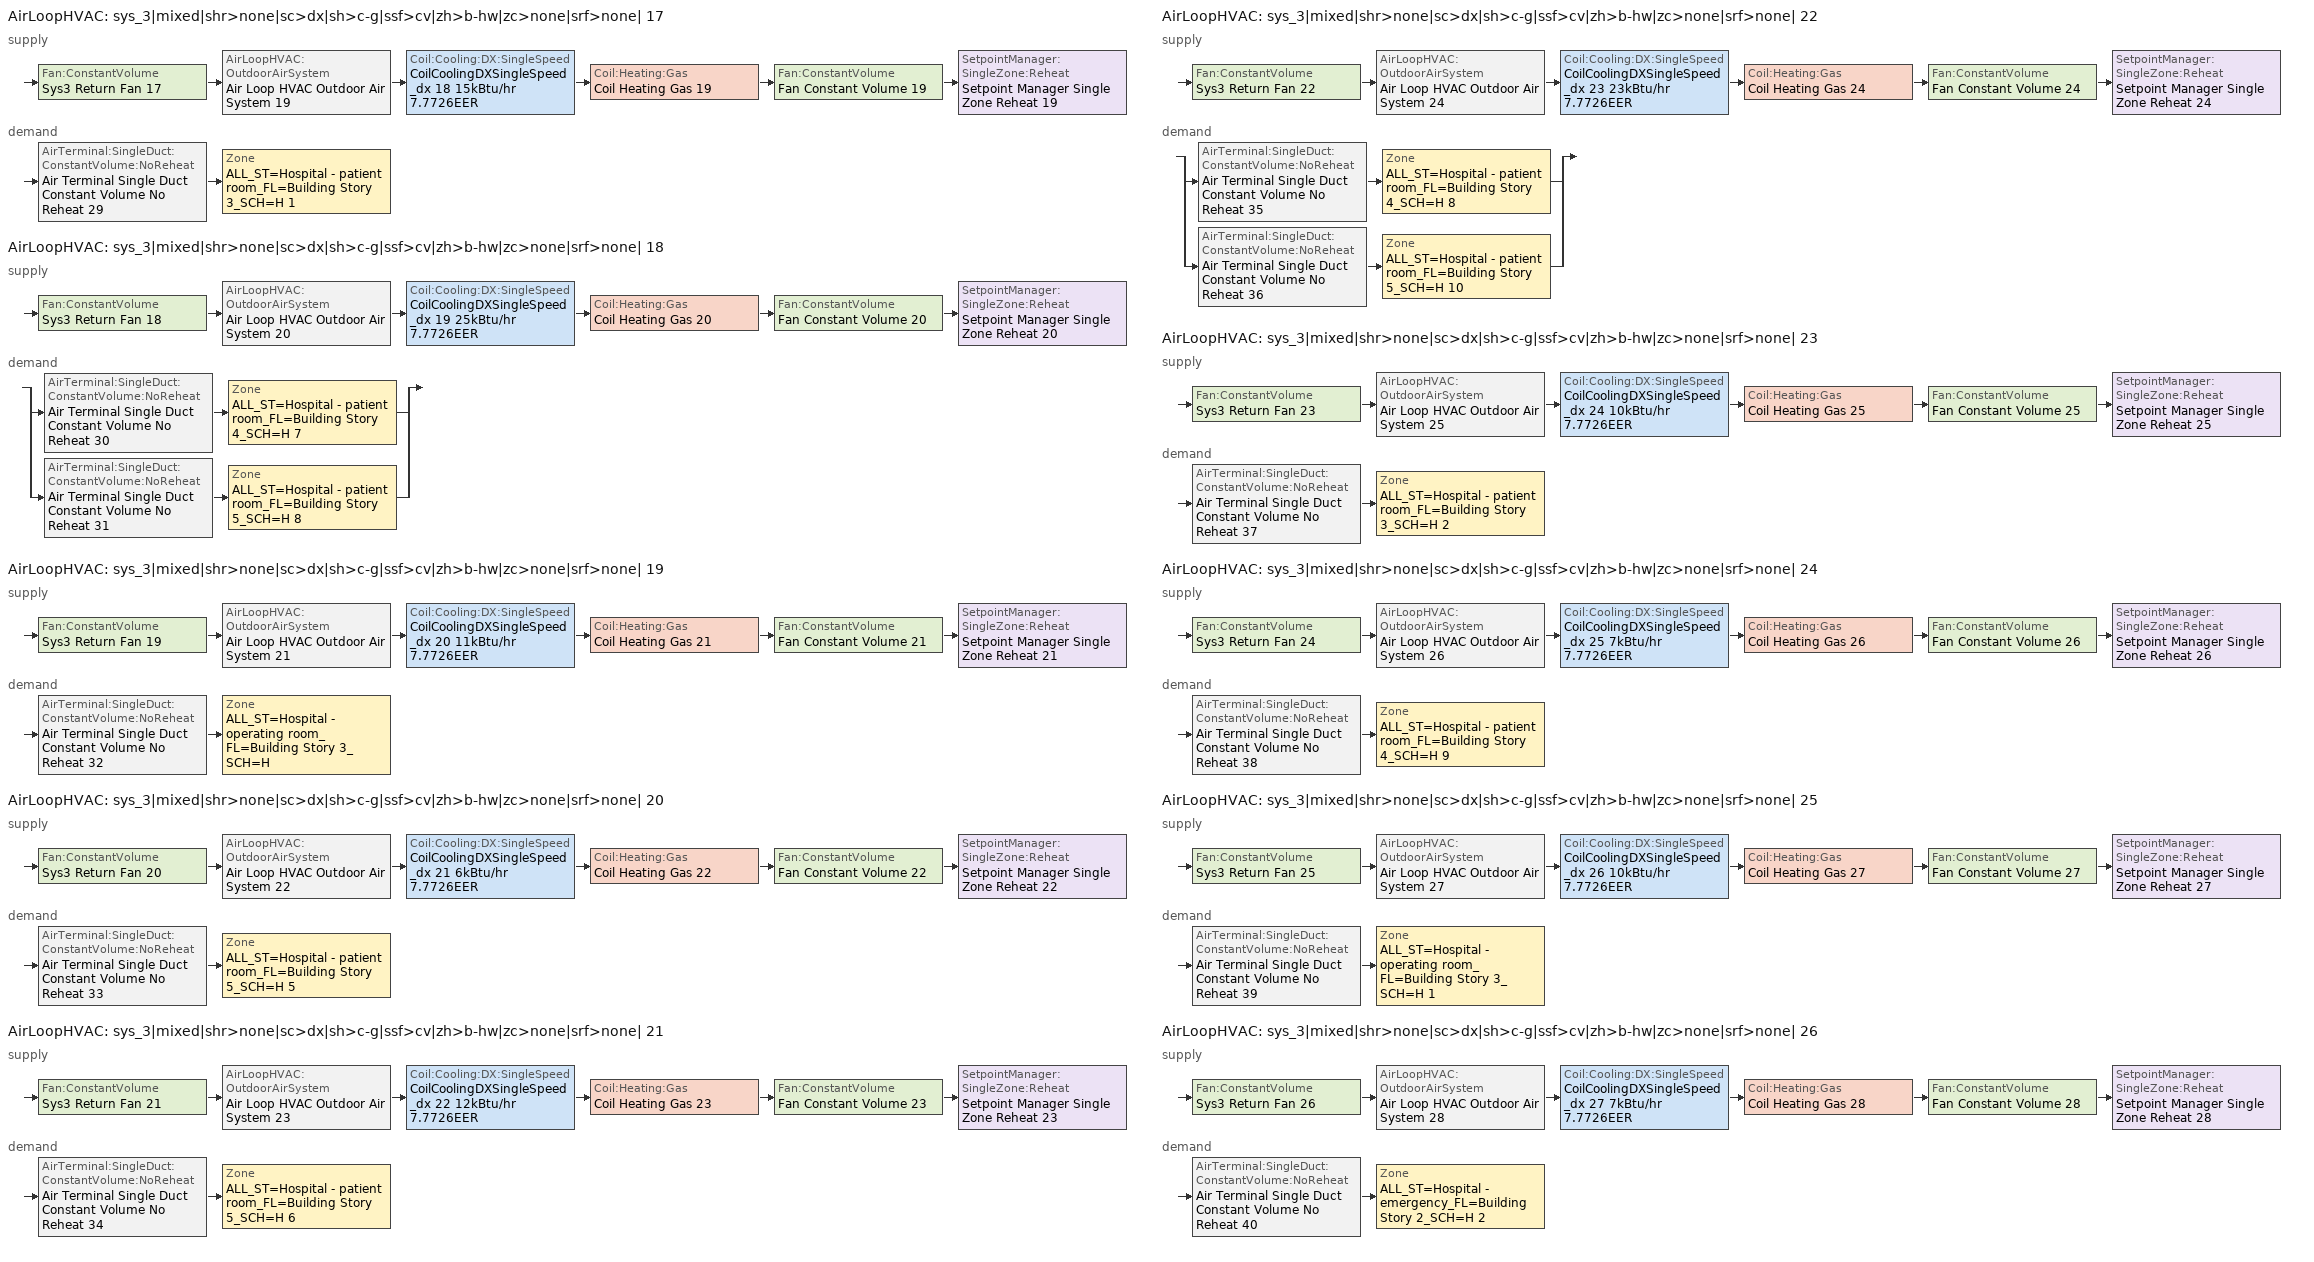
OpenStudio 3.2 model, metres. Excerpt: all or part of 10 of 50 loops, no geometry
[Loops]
AirLoopHVAC 'sys_3|mixed|shr>none|sc>dx|sh>c-g|ssf>cv|zh>b-hw|zc>none|srf>none| 17'
 supply: Fan:ConstantVolume 'Sys3 Return Fan 17' > AirLoopHVAC:OutdoorAirSystem 'Air Loop HVAC Outdoor Air System 19' > Coil:Cooling:DX:SingleSpeed 'CoilCoolingDXSingleSpeed_dx 18 15kBtu/hr 7.7726EER' > Coil:Heating:Gas 'Coil Heating Gas 19' > Fan:ConstantVolume 'Fan Constant Volume 19' > SetpointManager:SingleZone:Reheat 'Setpoint Manager Single Zone Reheat 19'
 demand: AirTerminal:SingleDuct:ConstantVolume:NoReheat 'Air Terminal Single Duct Constant Volume No Reheat 29' > Zone 'ALL_ST=Hospital - patient room_FL=Building Story 3_SCH=H 1'
AirLoopHVAC 'sys_3|mixed|shr>none|sc>dx|sh>c-g|ssf>cv|zh>b-hw|zc>none|srf>none| 18'
 supply: Fan:ConstantVolume 'Sys3 Return Fan 18' > AirLoopHVAC:OutdoorAirSystem 'Air Loop HVAC Outdoor Air System 20' > Coil:Cooling:DX:SingleSpeed 'CoilCoolingDXSingleSpeed_dx 19 25kBtu/hr 7.7726EER' > Coil:Heating:Gas 'Coil Heating Gas 20' > Fan:ConstantVolume 'Fan Constant Volume 20' > SetpointManager:SingleZone:Reheat 'Setpoint Manager Single Zone Reheat 20'
 demand: split
  | AirTerminal:SingleDuct:ConstantVolume:NoReheat 'Air Terminal Single Duct Constant Volume No Reheat 30' > Zone 'ALL_ST=Hospital - patient room_FL=Building Story 4_SCH=H 7'
  | AirTerminal:SingleDuct:ConstantVolume:NoReheat 'Air Terminal Single Duct Constant Volume No Reheat 31' > Zone 'ALL_ST=Hospital - patient room_FL=Building Story 5_SCH=H 8'
AirLoopHVAC 'sys_3|mixed|shr>none|sc>dx|sh>c-g|ssf>cv|zh>b-hw|zc>none|srf>none| 19'
 supply: Fan:ConstantVolume 'Sys3 Return Fan 19' > AirLoopHVAC:OutdoorAirSystem 'Air Loop HVAC Outdoor Air System 21' > Coil:Cooling:DX:SingleSpeed 'CoilCoolingDXSingleSpeed_dx 20 11kBtu/hr 7.7726EER' > Coil:Heating:Gas 'Coil Heating Gas 21' > Fan:ConstantVolume 'Fan Constant Volume 21' > SetpointManager:SingleZone:Reheat 'Setpoint Manager Single Zone Reheat 21'
 demand: AirTerminal:SingleDuct:ConstantVolume:NoReheat 'Air Terminal Single Duct Constant Volume No Reheat 32' > Zone 'ALL_ST=Hospital - operating room_FL=Building Story 3_SCH=H'
AirLoopHVAC 'sys_3|mixed|shr>none|sc>dx|sh>c-g|ssf>cv|zh>b-hw|zc>none|srf>none| 20'
 supply: Fan:ConstantVolume 'Sys3 Return Fan 20' > AirLoopHVAC:OutdoorAirSystem 'Air Loop HVAC Outdoor Air System 22' > Coil:Cooling:DX:SingleSpeed 'CoilCoolingDXSingleSpeed_dx 21 6kBtu/hr 7.7726EER' > Coil:Heating:Gas 'Coil Heating Gas 22' > Fan:ConstantVolume 'Fan Constant Volume 22' > SetpointManager:SingleZone:Reheat 'Setpoint Manager Single Zone Reheat 22'
 demand: AirTerminal:SingleDuct:ConstantVolume:NoReheat 'Air Terminal Single Duct Constant Volume No Reheat 33' > Zone 'ALL_ST=Hospital - patient room_FL=Building Story 5_SCH=H 5'
AirLoopHVAC 'sys_3|mixed|shr>none|sc>dx|sh>c-g|ssf>cv|zh>b-hw|zc>none|srf>none| 21'
 supply: Fan:ConstantVolume 'Sys3 Return Fan 21' > AirLoopHVAC:OutdoorAirSystem 'Air Loop HVAC Outdoor Air System 23' > Coil:Cooling:DX:SingleSpeed 'CoilCoolingDXSingleSpeed_dx 22 12kBtu/hr 7.7726EER' > Coil:Heating:Gas 'Coil Heating Gas 23' > Fan:ConstantVolume 'Fan Constant Volume 23' > SetpointManager:SingleZone:Reheat 'Setpoint Manager Single Zone Reheat 23'
 demand: AirTerminal:SingleDuct:ConstantVolume:NoReheat 'Air Terminal Single Duct Constant Volume No Reheat 34' > Zone 'ALL_ST=Hospital - patient room_FL=Building Story 5_SCH=H 6'
AirLoopHVAC 'sys_3|mixed|shr>none|sc>dx|sh>c-g|ssf>cv|zh>b-hw|zc>none|srf>none| 22'
 supply: Fan:ConstantVolume 'Sys3 Return Fan 22' > AirLoopHVAC:OutdoorAirSystem 'Air Loop HVAC Outdoor Air System 24' > Coil:Cooling:DX:SingleSpeed 'CoilCoolingDXSingleSpeed_dx 23 23kBtu/hr 7.7726EER' > Coil:Heating:Gas 'Coil Heating Gas 24' > Fan:ConstantVolume 'Fan Constant Volume 24' > SetpointManager:SingleZone:Reheat 'Setpoint Manager Single Zone Reheat 24'
 demand: split
  | AirTerminal:SingleDuct:ConstantVolume:NoReheat 'Air Terminal Single Duct Constant Volume No Reheat 35' > Zone 'ALL_ST=Hospital - patient room_FL=Building Story 4_SCH=H 8'
  | AirTerminal:SingleDuct:ConstantVolume:NoReheat 'Air Terminal Single Duct Constant Volume No Reheat 36' > Zone 'ALL_ST=Hospital - patient room_FL=Building Story 5_SCH=H 10'
AirLoopHVAC 'sys_3|mixed|shr>none|sc>dx|sh>c-g|ssf>cv|zh>b-hw|zc>none|srf>none| 23'
 supply: Fan:ConstantVolume 'Sys3 Return Fan 23' > AirLoopHVAC:OutdoorAirSystem 'Air Loop HVAC Outdoor Air System 25' > Coil:Cooling:DX:SingleSpeed 'CoilCoolingDXSingleSpeed_dx 24 10kBtu/hr 7.7726EER' > Coil:Heating:Gas 'Coil Heating Gas 25' > Fan:ConstantVolume 'Fan Constant Volume 25' > SetpointManager:SingleZone:Reheat 'Setpoint Manager Single Zone Reheat 25'
 demand: AirTerminal:SingleDuct:ConstantVolume:NoReheat 'Air Terminal Single Duct Constant Volume No Reheat 37' > Zone 'ALL_ST=Hospital - patient room_FL=Building Story 3_SCH=H 2'
AirLoopHVAC 'sys_3|mixed|shr>none|sc>dx|sh>c-g|ssf>cv|zh>b-hw|zc>none|srf>none| 24'
 supply: Fan:ConstantVolume 'Sys3 Return Fan 24' > AirLoopHVAC:OutdoorAirSystem 'Air Loop HVAC Outdoor Air System 26' > Coil:Cooling:DX:SingleSpeed 'CoilCoolingDXSingleSpeed_dx 25 7kBtu/hr 7.7726EER' > Coil:Heating:Gas 'Coil Heating Gas 26' > Fan:ConstantVolume 'Fan Constant Volume 26' > SetpointManager:SingleZone:Reheat 'Setpoint Manager Single Zone Reheat 26'
 demand: AirTerminal:SingleDuct:ConstantVolume:NoReheat 'Air Terminal Single Duct Constant Volume No Reheat 38' > Zone 'ALL_ST=Hospital - patient room_FL=Building Story 4_SCH=H 9'
AirLoopHVAC 'sys_3|mixed|shr>none|sc>dx|sh>c-g|ssf>cv|zh>b-hw|zc>none|srf>none| 25'
 supply: Fan:ConstantVolume 'Sys3 Return Fan 25' > AirLoopHVAC:OutdoorAirSystem 'Air Loop HVAC Outdoor Air System 27' > Coil:Cooling:DX:SingleSpeed 'CoilCoolingDXSingleSpeed_dx 26 10kBtu/hr 7.7726EER' > Coil:Heating:Gas 'Coil Heating Gas 27' > Fan:ConstantVolume 'Fan Constant Volume 27' > SetpointManager:SingleZone:Reheat 'Setpoint Manager Single Zone Reheat 27'
 demand: AirTerminal:SingleDuct:ConstantVolume:NoReheat 'Air Terminal Single Duct Constant Volume No Reheat 39' > Zone 'ALL_ST=Hospital - operating room_FL=Building Story 3_SCH=H 1'
AirLoopHVAC 'sys_3|mixed|shr>none|sc>dx|sh>c-g|ssf>cv|zh>b-hw|zc>none|srf>none| 26'
 supply: Fan:ConstantVolume 'Sys3 Return Fan 26' > AirLoopHVAC:OutdoorAirSystem 'Air Loop HVAC Outdoor Air System 28' > Coil:Cooling:DX:SingleSpeed 'CoilCoolingDXSingleSpeed_dx 27 7kBtu/hr 7.7726EER' > Coil:Heating:Gas 'Coil Heating Gas 28' > Fan:ConstantVolume 'Fan Constant Volume 28' > SetpointManager:SingleZone:Reheat 'Setpoint Manager Single Zone Reheat 28'
 demand: AirTerminal:SingleDuct:ConstantVolume:NoReheat 'Air Terminal Single Duct Constant Volume No Reheat 40' > Zone 'ALL_ST=Hospital - emergency_FL=Building Story 2_SCH=H 2'
[Sizing:Zone] Zone Cooling Design Supply Air Temperature Input Method=TemperatureDifference; Zone Cooling Design Supply Air Temperature {C}=14; Zone Cooling Design Supply Air Temperature Difference {deltaC}=11; Zone Heating Design Supply Air Temperature Input Method=TemperatureDifference; Zone Heating Design Supply Air Temperature {C}=40; Zone Heating Design Supply Air Temperature Difference {deltaC}=21; Zone Cooling Design Supply Air Humidity Ratio {kg-H2O/kg-air}=0.0085; Zone Heating Design Supply Air Humidity Ratio {kg-H2O/kg-air}=0.008; Zone Heating Sizing Factor=1.3; Zone Cooling Sizing Factor=1.1; Cooling Design Air Flow Method=DesignDay; Heating Design Air Flow Method=DesignDay; Account for Dedicated Outdoor Air System=No; Dedicated Outdoor Air System Control Strategy=NeutralSupplyAir; Dedicated Outdoor Air Low Setpoint Temperature for Design {C}=autosize; Dedicated Outdoor Air High Setpoint Temperature for Design {C}=autosize
ALL_ST=Hospital - patient room_FL=Building Story 3_SCH=H 1; ALL_ST=Hospital - patient room_FL=Building Story 4_SCH=H 7; ALL_ST=Hospital - operating room_FL=Building Story 3_SCH=H; ALL_ST=Hospital - patient room_FL=Building Story 5_SCH=H 5; ALL_ST=Hospital - patient room_FL=Building Story 5_SCH=H 6; ALL_ST=Hospital - patient room_FL=Building Story 4_SCH=H 8; ALL_ST=Hospital - patient room_FL=Building Story 3_SCH=H 2; ALL_ST=Hospital - patient room_FL=Building Story 4_SCH=H 9; ALL_ST=Hospital - operating room_FL=Building Story 3_SCH=H 1; ALL_ST=Hospital - emergency_FL=Building Story 2_SCH=H 2; ALL_ST=Hospital - patient room_FL=Building Story 5_SCH=H 8; ALL_ST=Hospital - patient room_FL=Building Story 5_SCH=H 10
[Zone equipment]
ALL_ST=Hospital - patient room_FL=Building Story 3_SCH=H 1: Air Terminal Single Duct Constant Volume No Reheat 29, Zone HVAC Baseboard Convective Water 29
ALL_ST=Hospital - patient room_FL=Building Story 4_SCH=H 7: Air Terminal Single Duct Constant Volume No Reheat 30, Zone HVAC Baseboard Convective Water 30
ALL_ST=Hospital - operating room_FL=Building Story 3_SCH=H: Air Terminal Single Duct Constant Volume No Reheat 32, Zone HVAC Baseboard Convective Water 32
ALL_ST=Hospital - patient room_FL=Building Story 5_SCH=H 5: Air Terminal Single Duct Constant Volume No Reheat 33, Zone HVAC Baseboard Convective Water 33
ALL_ST=Hospital - patient room_FL=Building Story 5_SCH=H 6: Air Terminal Single Duct Constant Volume No Reheat 34, Zone HVAC Baseboard Convective Water 34
ALL_ST=Hospital - patient room_FL=Building Story 4_SCH=H 8: Air Terminal Single Duct Constant Volume No Reheat 35, Zone HVAC Baseboard Convective Water 35
ALL_ST=Hospital - patient room_FL=Building Story 3_SCH=H 2: Air Terminal Single Duct Constant Volume No Reheat 37, Zone HVAC Baseboard Convective Water 37
ALL_ST=Hospital - patient room_FL=Building Story 4_SCH=H 9: Air Terminal Single Duct Constant Volume No Reheat 38, Zone HVAC Baseboard Convective Water 38
ALL_ST=Hospital - operating room_FL=Building Story 3_SCH=H 1: Air Terminal Single Duct Constant Volume No Reheat 39, Zone HVAC Baseboard Convective Water 39
ALL_ST=Hospital - emergency_FL=Building Story 2_SCH=H 2: Air Terminal Single Duct Constant Volume No Reheat 40, Zone HVAC Baseboard Convective Water 40
ALL_ST=Hospital - patient room_FL=Building Story 5_SCH=H 8: Air Terminal Single Duct Constant Volume No Reheat 31, Zone HVAC Baseboard Convective Water 31
ALL_ST=Hospital - patient room_FL=Building Story 5_SCH=H 10: Air Terminal Single Duct Constant Volume No Reheat 36, Zone HVAC Baseboard Convective Water 36
[AirLoopHVAC] Design Supply Air Flow Rate {m3/s}=autosize; Design Return Air Flow Fraction of Supply Air Flow=1
Name | Availability Schedule
sys_3|mixed|shr>none|sc>dx|sh>c-g|ssf>cv|zh>b-hw|zc>none|srf>none| 17 | sys_3|mixed|shr>none|sc>dx|sh>c-g|ssf>cv|zh>b-hw|zc>none|srf>none| 17 Occ Sch
sys_3|mixed|shr>none|sc>dx|sh>c-g|ssf>cv|zh>b-hw|zc>none|srf>none| 18 | sys_3|mixed|shr>none|sc>dx|sh>c-g|ssf>cv|zh>b-hw|zc>none|srf>none| 18 Occ Sch
sys_3|mixed|shr>none|sc>dx|sh>c-g|ssf>cv|zh>b-hw|zc>none|srf>none| 19 | sys_3|mixed|shr>none|sc>dx|sh>c-g|ssf>cv|zh>b-hw|zc>none|srf>none| 19 Occ Sch
sys_3|mixed|shr>none|sc>dx|sh>c-g|ssf>cv|zh>b-hw|zc>none|srf>none| 20 | sys_3|mixed|shr>none|sc>dx|sh>c-g|ssf>cv|zh>b-hw|zc>none|srf>none| 20 Occ Sch
sys_3|mixed|shr>none|sc>dx|sh>c-g|ssf>cv|zh>b-hw|zc>none|srf>none| 21 | sys_3|mixed|shr>none|sc>dx|sh>c-g|ssf>cv|zh>b-hw|zc>none|srf>none| 21 Occ Sch
sys_3|mixed|shr>none|sc>dx|sh>c-g|ssf>cv|zh>b-hw|zc>none|srf>none| 22 | sys_3|mixed|shr>none|sc>dx|sh>c-g|ssf>cv|zh>b-hw|zc>none|srf>none| 22 Occ Sch
sys_3|mixed|shr>none|sc>dx|sh>c-g|ssf>cv|zh>b-hw|zc>none|srf>none| 23 | sys_3|mixed|shr>none|sc>dx|sh>c-g|ssf>cv|zh>b-hw|zc>none|srf>none| 23 Occ Sch
sys_3|mixed|shr>none|sc>dx|sh>c-g|ssf>cv|zh>b-hw|zc>none|srf>none| 24 | sys_3|mixed|shr>none|sc>dx|sh>c-g|ssf>cv|zh>b-hw|zc>none|srf>none| 24 Occ Sch
sys_3|mixed|shr>none|sc>dx|sh>c-g|ssf>cv|zh>b-hw|zc>none|srf>none| 25 | sys_3|mixed|shr>none|sc>dx|sh>c-g|ssf>cv|zh>b-hw|zc>none|srf>none| 25 Occ Sch
sys_3|mixed|shr>none|sc>dx|sh>c-g|ssf>cv|zh>b-hw|zc>none|srf>none| 26 | sys_3|mixed|shr>none|sc>dx|sh>c-g|ssf>cv|zh>b-hw|zc>none|srf>none| 26 Occ Sch
[Sizing:System] Type of Load to Size On=Sensible; Design Outdoor Air Flow Rate {m3/s}=Autosize; Central Heating Maximum System Air Flow Ratio=1; Preheat Design Temperature {C}=7; Preheat Design Humidity Ratio {kg-H2O/kg-Air}=0.008; Precool Design Temperature {C}=13; Precool Design Humidity Ratio {kg-H2O/kg-Air}=0.008; Central Cooling Design Supply Air Temperature {C}=13; Central Heating Design Supply Air Temperature {C}=43; Sizing Option=NonCoincident; 100% Outdoor Air in Cooling=No; 100% Outdoor Air in Heating=No; Central Cooling Design Supply Air Humidity Ratio {kg-H2O/kg-Air}=0.0085; Central Heating Design Supply Air Humidity Ratio {kg-H2O/kg-Air}=0.008; Cooling Design Air Flow Method=DesignDay; Cooling Design Air Flow Rate {m3/s}=0; Heating Design Air Flow Method=DesignDay; Heating Design Air Flow Rate {m3/s}=0; System Outdoor Air Method=ZoneSum; Zone Maximum Outdoor Air Fraction=1; Cooling Supply Air Flow Rate Per Floor Area {m3/s-m2}=0.00996765; Cooling Fraction of Autosized Cooling Supply Air Flow Rate=1; Cooling Supply Air Flow Rate Per Unit Cooling Capacity {m3/s-W}=3.94755e-05; Heating Supply Air Flow Rate Per Floor Area {m3/s-m2}=0.00996765; Heating Fraction of Autosized Heating Supply Air Flow Rate=1; Heating Fraction of Autosized Cooling Supply Air Flow Rate=1; Heating Supply Air Flow Rate Per Unit Heating Capacity {m3/s-W}=3.15882e-05; Cooling Design Capacity Method=CoolingDesignCapacity; Cooling Design Capacity {W}=autosize; Cooling Design Capacity Per Floor Area {W/m2}=234.7; Fraction of Autosized Cooling Design Capacity=1; Heating Design Capacity Method=HeatingDesignCapacity; Heating Design Capacity {W}=autosize; Heating Design Capacity Per Floor Area {W/m2}=157; Fraction of Autosized Heating Design Capacity=1; Central Cooling Capacity Control Method=OnOff
sys_3|mixed|shr>none|sc>dx|sh>c-g|ssf>cv|zh>b-hw|zc>none|srf>none| 17; sys_3|mixed|shr>none|sc>dx|sh>c-g|ssf>cv|zh>b-hw|zc>none|srf>none| 18; sys_3|mixed|shr>none|sc>dx|sh>c-g|ssf>cv|zh>b-hw|zc>none|srf>none| 19; sys_3|mixed|shr>none|sc>dx|sh>c-g|ssf>cv|zh>b-hw|zc>none|srf>none| 20; sys_3|mixed|shr>none|sc>dx|sh>c-g|ssf>cv|zh>b-hw|zc>none|srf>none| 21; sys_3|mixed|shr>none|sc>dx|sh>c-g|ssf>cv|zh>b-hw|zc>none|srf>none| 22; sys_3|mixed|shr>none|sc>dx|sh>c-g|ssf>cv|zh>b-hw|zc>none|srf>none| 23; sys_3|mixed|shr>none|sc>dx|sh>c-g|ssf>cv|zh>b-hw|zc>none|srf>none| 24; sys_3|mixed|shr>none|sc>dx|sh>c-g|ssf>cv|zh>b-hw|zc>none|srf>none| 25; sys_3|mixed|shr>none|sc>dx|sh>c-g|ssf>cv|zh>b-hw|zc>none|srf>none| 26
[Fan:ConstantVolume] Availability Schedule=Always On Discrete; Maximum Flow Rate {m3/s}=AutoSize
Name | Fan Total Efficiency | Pressure Rise {Pa} | Motor Efficiency
Fan Constant Volume 19; Fan Constant Volume 20; Fan Constant Volume 21; Fan Constant Volume 22; Fan Constant Volume 23; Fan Constant Volume 24; Fan Constant Volume 25; Fan Constant Volume 26; Fan Constant Volume 27; Fan Constant Volume 28 | 0.39975 | 640 | 0.615
Sys3 Return Fan 17; Sys3 Return Fan 18; Sys3 Return Fan 19; Sys3 Return Fan 20; Sys3 Return Fan 21; Sys3 Return Fan 22; Sys3 Return Fan 23; Sys3 Return Fan 24; Sys3 Return Fan 25; Sys3 Return Fan 26 | 0.25 | 150 | 0.385
[Coil:Heating:Gas] Availability Schedule=Always On Discrete; Gas Burner Efficiency=0.8; Nominal Capacity {W}=AutoSize; Parasitic Electric Load {W}=0; Part Load Fraction Correlation Curve=FURNACE-EFFPLR-NECB2011; Parasitic Gas Load {W}=0
Coil Heating Gas 19; Coil Heating Gas 20; Coil Heating Gas 21; Coil Heating Gas 22; Coil Heating Gas 23; Coil Heating Gas 24; Coil Heating Gas 25; Coil Heating Gas 26; Coil Heating Gas 27; Coil Heating Gas 28
[Coil:Cooling:DX:SingleSpeed] Availability Schedule=Always On Discrete; Rated Total Cooling Capacity {W}=autosize; Rated Sensible Heat Ratio=autosize; Rated COP {W/W}=2.72426; Rated Air Flow Rate {m3/s}=autosize; Rated Evaporator Fan Power Per Volume Flow Rate {W/(m3/s)}=773.3; Total Cooling Capacity Function of Temperature Curve=DXCOOL-NECB2011-REF-CAPFT; Total Cooling Capacity Function of Flow Fraction Curve=DXCOOL-NECB2011-REF-CAPFFLOW; Energy Input Ratio Function of Temperature Curve=DXCOOL-NECB2011-REF-COOLEIRFT; Energy Input Ratio Function of Flow Fraction Curve=DXCOOL-NECB2011-REF-COOLEIRFFLOW; Part Load Fraction Correlation Curve=DXCOOL-NECB2011-REF-COOLPLFFPLR; Minimum Outdoor Dry-Bulb Temperature for Compressor Operation {C}=-25; Condenser Type=AirCooled; Evaporative Condenser Effectiveness=0; Evaporative Condenser Air Flow Rate {m3/s}=Autosize; Evaporative Condenser Pump Rated Power Consumption {W}=Autosize; Crankcase Heater Capacity {W}=0; Maximum Outdoor Dry-Bulb Temperature for Crankcase Heater Operation {C}=0; Basin Heater Capacity {W/K}=0; Basin Heater Setpoint Temperature {C}=10
CoilCoolingDXSingleSpeed_dx 18 15kBtu/hr 7.7726EER; CoilCoolingDXSingleSpeed_dx 19 25kBtu/hr 7.7726EER; CoilCoolingDXSingleSpeed_dx 20 11kBtu/hr 7.7726EER; CoilCoolingDXSingleSpeed_dx 21 6kBtu/hr 7.7726EER; CoilCoolingDXSingleSpeed_dx 22 12kBtu/hr 7.7726EER; CoilCoolingDXSingleSpeed_dx 23 23kBtu/hr 7.7726EER; CoilCoolingDXSingleSpeed_dx 24 10kBtu/hr 7.7726EER; CoilCoolingDXSingleSpeed_dx 25 7kBtu/hr 7.7726EER; CoilCoolingDXSingleSpeed_dx 26 10kBtu/hr 7.7726EER; CoilCoolingDXSingleSpeed_dx 27 7kBtu/hr 7.7726EER
[Controller:OutdoorAir] Minimum Outdoor Air Flow Rate {m3/s}=autosize; Maximum Outdoor Air Flow Rate {m3/s}=Autosize; Economizer Control Type=NoEconomizer; Economizer Control Action Type=ModulateFlow; Economizer Maximum Limit Dry-Bulb Temperature {C}=28; Economizer Maximum Limit Enthalpy {J/kg}=64000; Economizer Minimum Limit Dry-Bulb Temperature {C}=-100; Lockout Type=NoLockout; Minimum Limit Type=FixedMinimum; High Humidity Control=No; Heat Recovery Bypass Control Type=BypassWhenWithinEconomizerLimits
Name | Minimum Outdoor Air Schedule | Controller Mechanical Ventilation
Controller Outdoor Air 19 | sys_3|mixed|shr>none|sc>dx|sh>c-g|ssf>cv|zh>b-hw|zc>none|srf>none| 17 Occ Sch | Controller Mechanical Ventilation 19
Controller Outdoor Air 20 | sys_3|mixed|shr>none|sc>dx|sh>c-g|ssf>cv|zh>b-hw|zc>none|srf>none| 18 Occ Sch | Controller Mechanical Ventilation 20
Controller Outdoor Air 21 | sys_3|mixed|shr>none|sc>dx|sh>c-g|ssf>cv|zh>b-hw|zc>none|srf>none| 19 Occ Sch | Controller Mechanical Ventilation 21
Controller Outdoor Air 22 | sys_3|mixed|shr>none|sc>dx|sh>c-g|ssf>cv|zh>b-hw|zc>none|srf>none| 20 Occ Sch | Controller Mechanical Ventilation 22
Controller Outdoor Air 23 | sys_3|mixed|shr>none|sc>dx|sh>c-g|ssf>cv|zh>b-hw|zc>none|srf>none| 21 Occ Sch | Controller Mechanical Ventilation 23
Controller Outdoor Air 24 | sys_3|mixed|shr>none|sc>dx|sh>c-g|ssf>cv|zh>b-hw|zc>none|srf>none| 22 Occ Sch | Controller Mechanical Ventilation 24
Controller Outdoor Air 25 | sys_3|mixed|shr>none|sc>dx|sh>c-g|ssf>cv|zh>b-hw|zc>none|srf>none| 23 Occ Sch | Controller Mechanical Ventilation 25
Controller Outdoor Air 26 | sys_3|mixed|shr>none|sc>dx|sh>c-g|ssf>cv|zh>b-hw|zc>none|srf>none| 24 Occ Sch | Controller Mechanical Ventilation 26
Controller Outdoor Air 27 | sys_3|mixed|shr>none|sc>dx|sh>c-g|ssf>cv|zh>b-hw|zc>none|srf>none| 25 Occ Sch | Controller Mechanical Ventilation 27
Controller Outdoor Air 28 | sys_3|mixed|shr>none|sc>dx|sh>c-g|ssf>cv|zh>b-hw|zc>none|srf>none| 26 Occ Sch | Controller Mechanical Ventilation 28
[Controller:MechanicalVentilation] Availability Schedule=Always On Discrete; System Outdoor Air Method=ZoneSum
Controller Mechanical Ventilation 19; Controller Mechanical Ventilation 20; Controller Mechanical Ventilation 21; Controller Mechanical Ventilation 22; Controller Mechanical Ventilation 23; Controller Mechanical Ventilation 24; Controller Mechanical Ventilation 25; Controller Mechanical Ventilation 26; Controller Mechanical Ventilation 27; Controller Mechanical Ventilation 28
[AirLoopHVAC:OutdoorAirSystem]
Name | Controller
Air Loop HVAC Outdoor Air System 19 | Controller Outdoor Air 19
Air Loop HVAC Outdoor Air System 20 | Controller Outdoor Air 20
Air Loop HVAC Outdoor Air System 21 | Controller Outdoor Air 21
Air Loop HVAC Outdoor Air System 22 | Controller Outdoor Air 22
Air Loop HVAC Outdoor Air System 23 | Controller Outdoor Air 23
Air Loop HVAC Outdoor Air System 24 | Controller Outdoor Air 24
Air Loop HVAC Outdoor Air System 25 | Controller Outdoor Air 25
Air Loop HVAC Outdoor Air System 26 | Controller Outdoor Air 26
Air Loop HVAC Outdoor Air System 27 | Controller Outdoor Air 27
Air Loop HVAC Outdoor Air System 28 | Controller Outdoor Air 28
[SetpointManager:SingleZone:Reheat] Minimum Supply Air Temperature {C}=13; Maximum Supply Air Temperature {C}=43
Name | Control Zone
Setpoint Manager Single Zone Reheat 19 | ALL_ST=Hospital - patient room_FL=Building Story 3_SCH=H 1
Setpoint Manager Single Zone Reheat 20 | ALL_ST=Hospital - patient room_FL=Building Story 5_SCH=H 8
Setpoint Manager Single Zone Reheat 21 | ALL_ST=Hospital - operating room_FL=Building Story 3_SCH=H
Setpoint Manager Single Zone Reheat 22 | ALL_ST=Hospital - patient room_FL=Building Story 5_SCH=H 5
Setpoint Manager Single Zone Reheat 23 | ALL_ST=Hospital - patient room_FL=Building Story 5_SCH=H 6
Setpoint Manager Single Zone Reheat 24 | ALL_ST=Hospital - patient room_FL=Building Story 5_SCH=H 10
Setpoint Manager Single Zone Reheat 25 | ALL_ST=Hospital - patient room_FL=Building Story 3_SCH=H 2
Setpoint Manager Single Zone Reheat 26 | ALL_ST=Hospital - patient room_FL=Building Story 4_SCH=H 9
Setpoint Manager Single Zone Reheat 27 | ALL_ST=Hospital - operating room_FL=Building Story 3_SCH=H 1
Setpoint Manager Single Zone Reheat 28 | ALL_ST=Hospital - emergency_FL=Building Story 2_SCH=H 2
[AirTerminal:SingleDuct:ConstantVolume:NoReheat] Availability Schedule=Always On Discrete; Maximum Air Flow Rate {m3/s}=AutoSize
Air Terminal Single Duct Constant Volume No Reheat 29; Air Terminal Single Duct Constant Volume No Reheat 30; Air Terminal Single Duct Constant Volume No Reheat 31; Air Terminal Single Duct Constant Volume No Reheat 32; Air Terminal Single Duct Constant Volume No Reheat 33; Air Terminal Single Duct Constant Volume No Reheat 34; Air Terminal Single Duct Constant Volume No Reheat 35; Air Terminal Single Duct Constant Volume No Reheat 36; Air Terminal Single Duct Constant Volume No Reheat 37; Air Terminal Single Duct Constant Volume No Reheat 38; Air Terminal Single Duct Constant Volume No Reheat 39; Air Terminal Single Duct Constant Volume No Reheat 40
[Schedule:Ruleset]
Name | Default Day Schedule | Summer Design Day Schedule | Winter Design Day Schedule
sys_3|mixed|shr>none|sc>dx|sh>c-g|ssf>cv|zh>b-hw|zc>none|srf>none| 17 Occ Sch | sys_3|mixed|shr>none|sc>dx|sh>c-g|ssf>cv|zh>b-hw|zc>none|srf>none| 17 Occ Sch Default | sys_3|mixed|shr>none|sc>dx|sh>c-g|ssf>cv|zh>b-hw|zc>none|srf>none| 17 Occ Sch Summer Design Day | sys_3|mixed|shr>none|sc>dx|sh>c-g|ssf>cv|zh>b-hw|zc>none|srf>none| 17 Occ Sch Winter Design Day
sys_3|mixed|shr>none|sc>dx|sh>c-g|ssf>cv|zh>b-hw|zc>none|srf>none| 18 Occ Sch | sys_3|mixed|shr>none|sc>dx|sh>c-g|ssf>cv|zh>b-hw|zc>none|srf>none| 18 Occ Sch Default | sys_3|mixed|shr>none|sc>dx|sh>c-g|ssf>cv|zh>b-hw|zc>none|srf>none| 18 Occ Sch Summer Design Day | sys_3|mixed|shr>none|sc>dx|sh>c-g|ssf>cv|zh>b-hw|zc>none|srf>none| 18 Occ Sch Winter Design Day
sys_3|mixed|shr>none|sc>dx|sh>c-g|ssf>cv|zh>b-hw|zc>none|srf>none| 19 Occ Sch | sys_3|mixed|shr>none|sc>dx|sh>c-g|ssf>cv|zh>b-hw|zc>none|srf>none| 19 Occ Sch Default | sys_3|mixed|shr>none|sc>dx|sh>c-g|ssf>cv|zh>b-hw|zc>none|srf>none| 19 Occ Sch Summer Design Day | sys_3|mixed|shr>none|sc>dx|sh>c-g|ssf>cv|zh>b-hw|zc>none|srf>none| 19 Occ Sch Winter Design Day
sys_3|mixed|shr>none|sc>dx|sh>c-g|ssf>cv|zh>b-hw|zc>none|srf>none| 20 Occ Sch | sys_3|mixed|shr>none|sc>dx|sh>c-g|ssf>cv|zh>b-hw|zc>none|srf>none| 20 Occ Sch Default | sys_3|mixed|shr>none|sc>dx|sh>c-g|ssf>cv|zh>b-hw|zc>none|srf>none| 20 Occ Sch Summer Design Day | sys_3|mixed|shr>none|sc>dx|sh>c-g|ssf>cv|zh>b-hw|zc>none|srf>none| 20 Occ Sch Winter Design Day
sys_3|mixed|shr>none|sc>dx|sh>c-g|ssf>cv|zh>b-hw|zc>none|srf>none| 21 Occ Sch | sys_3|mixed|shr>none|sc>dx|sh>c-g|ssf>cv|zh>b-hw|zc>none|srf>none| 21 Occ Sch Default | sys_3|mixed|shr>none|sc>dx|sh>c-g|ssf>cv|zh>b-hw|zc>none|srf>none| 21 Occ Sch Summer Design Day | sys_3|mixed|shr>none|sc>dx|sh>c-g|ssf>cv|zh>b-hw|zc>none|srf>none| 21 Occ Sch Winter Design Day
sys_3|mixed|shr>none|sc>dx|sh>c-g|ssf>cv|zh>b-hw|zc>none|srf>none| 22 Occ Sch | sys_3|mixed|shr>none|sc>dx|sh>c-g|ssf>cv|zh>b-hw|zc>none|srf>none| 22 Occ Sch Default | sys_3|mixed|shr>none|sc>dx|sh>c-g|ssf>cv|zh>b-hw|zc>none|srf>none| 22 Occ Sch Summer Design Day | sys_3|mixed|shr>none|sc>dx|sh>c-g|ssf>cv|zh>b-hw|zc>none|srf>none| 22 Occ Sch Winter Design Day
sys_3|mixed|shr>none|sc>dx|sh>c-g|ssf>cv|zh>b-hw|zc>none|srf>none| 23 Occ Sch | sys_3|mixed|shr>none|sc>dx|sh>c-g|ssf>cv|zh>b-hw|zc>none|srf>none| 23 Occ Sch Default | sys_3|mixed|shr>none|sc>dx|sh>c-g|ssf>cv|zh>b-hw|zc>none|srf>none| 23 Occ Sch Summer Design Day | sys_3|mixed|shr>none|sc>dx|sh>c-g|ssf>cv|zh>b-hw|zc>none|srf>none| 23 Occ Sch Winter Design Day
sys_3|mixed|shr>none|sc>dx|sh>c-g|ssf>cv|zh>b-hw|zc>none|srf>none| 24 Occ Sch | sys_3|mixed|shr>none|sc>dx|sh>c-g|ssf>cv|zh>b-hw|zc>none|srf>none| 24 Occ Sch Default | sys_3|mixed|shr>none|sc>dx|sh>c-g|ssf>cv|zh>b-hw|zc>none|srf>none| 24 Occ Sch Summer Design Day | sys_3|mixed|shr>none|sc>dx|sh>c-g|ssf>cv|zh>b-hw|zc>none|srf>none| 24 Occ Sch Winter Design Day
sys_3|mixed|shr>none|sc>dx|sh>c-g|ssf>cv|zh>b-hw|zc>none|srf>none| 25 Occ Sch | sys_3|mixed|shr>none|sc>dx|sh>c-g|ssf>cv|zh>b-hw|zc>none|srf>none| 25 Occ Sch Default | sys_3|mixed|shr>none|sc>dx|sh>c-g|ssf>cv|zh>b-hw|zc>none|srf>none| 25 Occ Sch Summer Design Day | sys_3|mixed|shr>none|sc>dx|sh>c-g|ssf>cv|zh>b-hw|zc>none|srf>none| 25 Occ Sch Winter Design Day
sys_3|mixed|shr>none|sc>dx|sh>c-g|ssf>cv|zh>b-hw|zc>none|srf>none| 26 Occ Sch | sys_3|mixed|shr>none|sc>dx|sh>c-g|ssf>cv|zh>b-hw|zc>none|srf>none| 26 Occ Sch Default | sys_3|mixed|shr>none|sc>dx|sh>c-g|ssf>cv|zh>b-hw|zc>none|srf>none| 26 Occ Sch Summer Design Day | sys_3|mixed|shr>none|sc>dx|sh>c-g|ssf>cv|zh>b-hw|zc>none|srf>none| 26 Occ Sch Winter Design Day
[Schedule:Day]
sys_3|mixed|shr>none|sc>dx|sh>c-g|ssf>cv|zh>b-hw|zc>none|srf>none| 17 Occ Sch Default; sys_3|mixed|shr>none|sc>dx|sh>c-g|ssf>cv|zh>b-hw|zc>none|srf>none| 17 Occ Sch Winter Design Day; sys_3|mixed|shr>none|sc>dx|sh>c-g|ssf>cv|zh>b-hw|zc>none|srf>none| 17 Occ Sch Summer Design Day; sys_3|mixed|shr>none|sc>dx|sh>c-g|ssf>cv|zh>b-hw|zc>none|srf>none| 18 Occ Sch Default; sys_3|mixed|shr>none|sc>dx|sh>c-g|ssf>cv|zh>b-hw|zc>none|srf>none| 18 Occ Sch Winter Design Day; sys_3|mixed|shr>none|sc>dx|sh>c-g|ssf>cv|zh>b-hw|zc>none|srf>none| 18 Occ Sch Summer Design Day; sys_3|mixed|shr>none|sc>dx|sh>c-g|ssf>cv|zh>b-hw|zc>none|srf>none| 19 Occ Sch Default; sys_3|mixed|shr>none|sc>dx|sh>c-g|ssf>cv|zh>b-hw|zc>none|srf>none| 19 Occ Sch Winter Design Day; sys_3|mixed|shr>none|sc>dx|sh>c-g|ssf>cv|zh>b-hw|zc>none|srf>none| 19 Occ Sch Summer Design Day; sys_3|mixed|shr>none|sc>dx|sh>c-g|ssf>cv|zh>b-hw|zc>none|srf>none| 20 Occ Sch Default; sys_3|mixed|shr>none|sc>dx|sh>c-g|ssf>cv|zh>b-hw|zc>none|srf>none| 20 Occ Sch Winter Design Day; sys_3|mixed|shr>none|sc>dx|sh>c-g|ssf>cv|zh>b-hw|zc>none|srf>none| 20 Occ Sch Summer Design Day; sys_3|mixed|shr>none|sc>dx|sh>c-g|ssf>cv|zh>b-hw|zc>none|srf>none| 21 Occ Sch Default; sys_3|mixed|shr>none|sc>dx|sh>c-g|ssf>cv|zh>b-hw|zc>none|srf>none| 21 Occ Sch Winter Design Day; sys_3|mixed|shr>none|sc>dx|sh>c-g|ssf>cv|zh>b-hw|zc>none|srf>none| 21 Occ Sch Summer Design Day; sys_3|mixed|shr>none|sc>dx|sh>c-g|ssf>cv|zh>b-hw|zc>none|srf>none| 22 Occ Sch Default; sys_3|mixed|shr>none|sc>dx|sh>c-g|ssf>cv|zh>b-hw|zc>none|srf>none| 22 Occ Sch Winter Design Day; sys_3|mixed|shr>none|sc>dx|sh>c-g|ssf>cv|zh>b-hw|zc>none|srf>none| 22 Occ Sch Summer Design Day; sys_3|mixed|shr>none|sc>dx|sh>c-g|ssf>cv|zh>b-hw|zc>none|srf>none| 23 Occ Sch Default; sys_3|mixed|shr>none|sc>dx|sh>c-g|ssf>cv|zh>b-hw|zc>none|srf>none| 23 Occ Sch Winter Design Day; sys_3|mixed|shr>none|sc>dx|sh>c-g|ssf>cv|zh>b-hw|zc>none|srf>none| 23 Occ Sch Summer Design Day; sys_3|mixed|shr>none|sc>dx|sh>c-g|ssf>cv|zh>b-hw|zc>none|srf>none| 24 Occ Sch Default; sys_3|mixed|shr>none|sc>dx|sh>c-g|ssf>cv|zh>b-hw|zc>none|srf>none| 24 Occ Sch Winter Design Day; sys_3|mixed|shr>none|sc>dx|sh>c-g|ssf>cv|zh>b-hw|zc>none|srf>none| 24 Occ Sch Summer Design Day; sys_3|mixed|shr>none|sc>dx|sh>c-g|ssf>cv|zh>b-hw|zc>none|srf>none| 25 Occ Sch Default; sys_3|mixed|shr>none|sc>dx|sh>c-g|ssf>cv|zh>b-hw|zc>none|srf>none| 25 Occ Sch Winter Design Day; sys_3|mixed|shr>none|sc>dx|sh>c-g|ssf>cv|zh>b-hw|zc>none|srf>none| 25 Occ Sch Summer Design Day; sys_3|mixed|shr>none|sc>dx|sh>c-g|ssf>cv|zh>b-hw|zc>none|srf>none| 26 Occ Sch Default; sys_3|mixed|shr>none|sc>dx|sh>c-g|ssf>cv|zh>b-hw|zc>none|srf>none| 26 Occ Sch Winter Design Day; sys_3|mixed|shr>none|sc>dx|sh>c-g|ssf>cv|zh>b-hw|zc>none|srf>none| 26 Occ Sch Summer Design Day: 24, 0, 1
[Schedule:Constant]
Always On Discrete: Value=1
[Curve:Biquadratic] Minimum Value of x=13; Maximum Value of x=24; Minimum Value of y=24; Maximum Value of y=46
Name | Coefficient1 Constant | Coefficient2 x | Coefficient3 x**2 | Coefficient4 y | Coefficient5 y**2 | Coefficient6 x*y
DXCOOL-NECB2011-REF-CAPFT | 0.867905 | 0.0142459 | 0.00055436 | -0.0075575 | 3.3e-05 | -0.0001918
DXCOOL-NECB2011-REF-COOLEIRFT | 0.114171 | 0.0281822 | -0.0004199 | 0.0214108 | 0.000161028 | -0.000679104
[Curve:Quadratic] Minimum Value of x=0.5; Maximum Value of x=1.5
Name | Coefficient1 Constant | Coefficient2 x | Coefficient3 x**2
DXCOOL-NECB2011-REF-CAPFFLOW | 0.8 | 0.2 | 0
DXCOOL-NECB2011-REF-COOLEIRFFLOW | 1.1552 | -0.1808 | 0.0256
[Curve:Cubic] Maximum Value of x=1
Name | Coefficient1 Constant | Coefficient2 x | Coefficient3 x**2 | Coefficient4 x**3 | Minimum Value of x
DXCOOL-NECB2011-REF-COOLPLFFPLR | 0.0277 | 4.9151 | -8.184 | 4.2702 | 0.7
FURNACE-EFFPLR-NECB2011 | 0.722 | 0.8211 | -1.0396 | 0.5 | 0
